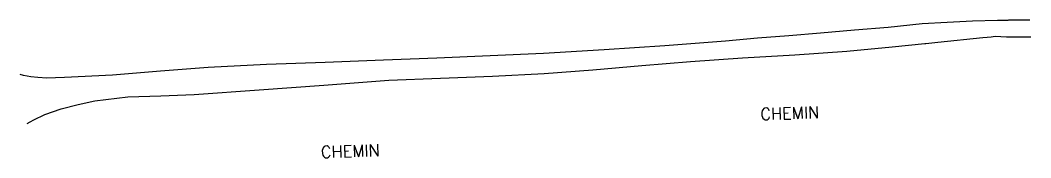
# Model space of a CAD drawing. Header units: millimetres. Extents: x 80000 to 81000, y 143000 to 144000.
# Drawn here: x 80427.2 to 80576.7, y 143400.1 to 143420.5 of the extents above; entities that cross this region are included whole.
import ezdxf
from ezdxf.enums import TextEntityAlignment as Align

# ---------------------------------------------------------------- set-up
doc = ezdxf.new("R2010")
doc.units = ezdxf.units.MM
doc.layers.add('W0071', color=7, linetype='CONTINUOUS')
doc.layers.add('W0989', color=7, linetype='CONTINUOUS')
doc.styles.get("Standard").update_dxf_attribs({"font": 'romans.shx', "width": 0.85})

msp = doc.modelspace()

# ---------------------------------------------------------------- linework, layer by layer
at = {"layer": 'W0071'}
for points in [[(80576.53, 143420.52), (80574.86, 143420.51), (80573.38, 143420.5), (80573.31, 143420.49), (80571.76, 143420.47), (80568.05, 143420.36), (80564.34, 143420.18), (80560.64, 143419.97), (80555.61, 143419.45), (80550.62, 143419.03), (80545.58, 143418.61), (80540.91, 143418.21), (80536.25, 143417.86), (80531.55, 143417.41), (80522.58, 143416.7), (80513.6, 143416.11), (80504.62, 143415.6), (80496.73, 143415.22), (80488.84, 143414.9), (80480.95, 143414.58)], [(80481.74, 143411.63), (80489.39, 143411.93), (80497.05, 143412.23), (80504.7, 143412.63), (80511.92, 143413.17), (80519.14, 143413.81), (80526.37, 143414.41), (80534.07, 143414.92), (80541.79, 143415.39), (80549.49, 143415.95), (80556.21, 143416.56), (80561.02, 143417.05), (80561.16, 143417.06), (80562.92, 143417.24), (80569.62, 143417.94), (80570.23, 143418.01), (80570.83, 143418.07), (80571.44, 143418.14), (80572.26, 143418.1), (80573.09, 143418.07), (80573.92, 143418.05), (80574.04, 143418.05), (80574.8, 143418.04), (80575.69, 143418.05), (80576.69, 143418.05)], [(80480.95, 143414.58), (80472.3, 143414.26), (80463.66, 143413.95), (80455.02, 143413.53), (80447.94, 143412.98), (80440.86, 143412.35), (80433.77, 143412.01), (80432.45, 143411.97), (80431.13, 143411.94), (80429.82, 143412.01), (80428.77, 143412.14), (80427.72, 143412.33), (80427.21, 143412.48)], [(80428.23, 143405.21), (80428.69, 143405.46), (80429.25, 143405.77), (80430.84, 143406.52), (80433.26, 143407.38), (80435.76, 143408.03), (80438.27, 143408.57), (80443.11, 143409.17), (80448.02, 143409.33), (80452.94, 143409.5), (80462.54, 143410.18), (80472.14, 143410.9), (80481.74, 143411.63)]]:
    msp.add_lwpolyline(points, dxfattribs=at)

# ---------------------------------------------------------------- texts
at = {"layer": 'W0989'}
for p in [(80541.03, 143406.74), (80476.02, 143401.11)]:
    msp.add_text('CHEMIN', height=1.75, rotation=1.8778, dxfattribs=at).set_placement(p, align=Align.MIDDLE_CENTER)

doc.saveas('drawing.dxf')
